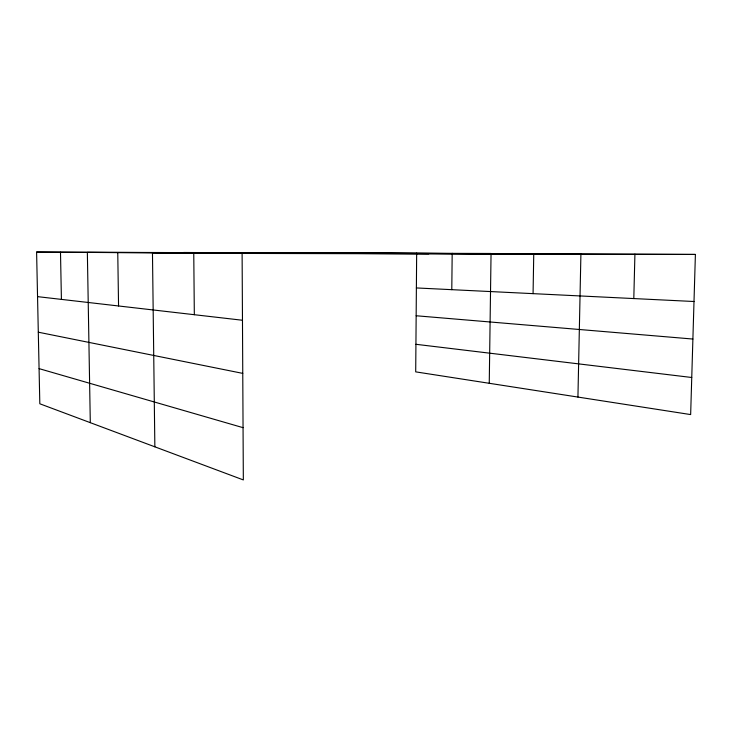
<?xml version="1.0" encoding="UTF-8"?>
<svg xmlns="http://www.w3.org/2000/svg" width="732" height="732" viewBox="0 0 732 732"><rect width="100%" height="100%" fill="white"/><g stroke="black" fill="none" stroke-linecap="round" stroke-linejoin="round"><path stroke-width="1.1" d="M416.664 253.116L415.703 371.865L690.651 414.577L695.4 254.443L36.6 252.073L39.821 403.78L243.335 479.927L242.109 253.428L36.6 252.073M451.79 289.671L452.184 253.29M489.251 383.293L491.053 253.473L87.355 252.403L90.301 422.666M533.07 293.651L533.756 253.675M577.932 397.073L580.915 253.894L152.466 252.833L154.855 446.822M633.802 298.574L634.918 254.15M242.109 253.428L695.4 254.443M311.1 252.824L578.765 254.178M183.613 252.476L428.796 253.848M416.38 287.941L694.009 301.511M416.151 315.757L692.893 339.044M37.552 296.643L242.475 320.25M415.922 344.296L691.749 377.492M38.302 332.2L242.759 373.384M39.08 368.626L243.051 427.671M60.491 252.229L61.415 299.388M117.76 252.604L118.557 305.976M193.76 253.107L194.328 314.705"/></g></svg>
